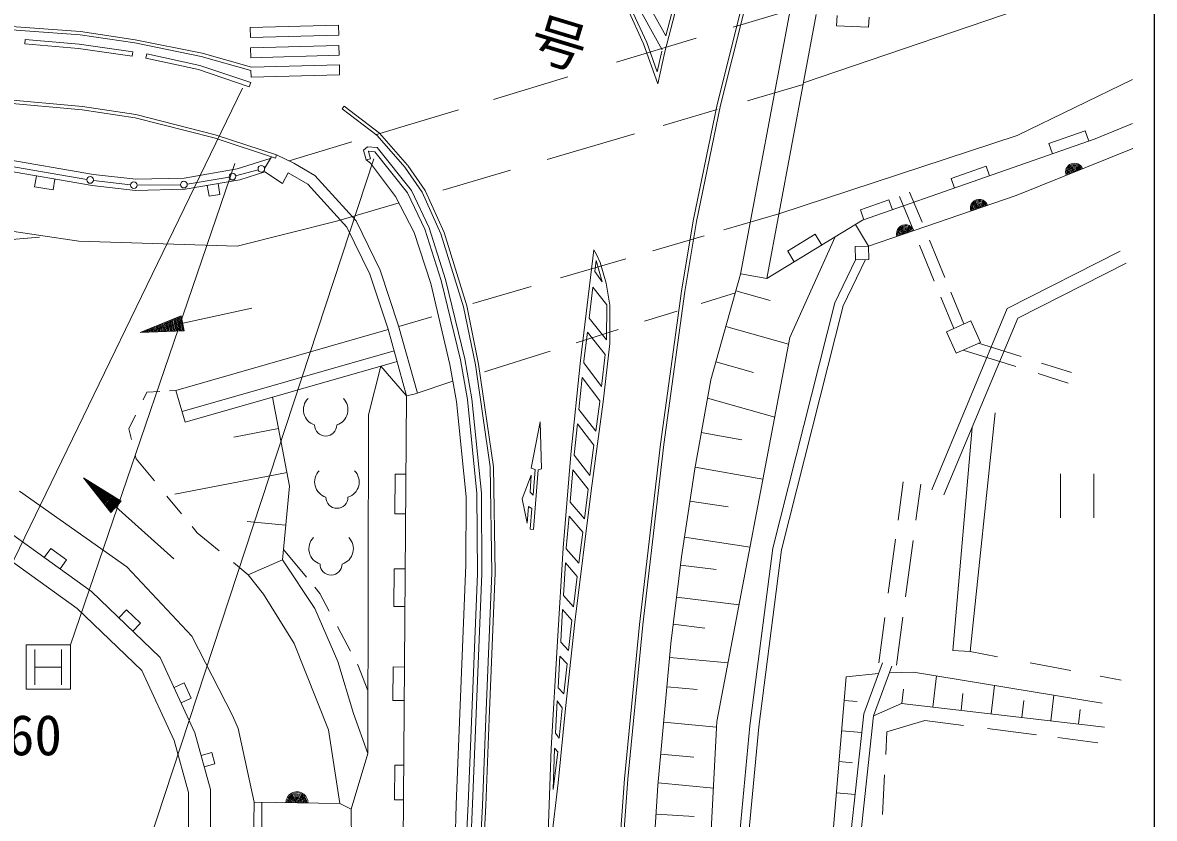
# Model space of a CAD drawing. Units: millimetres, scale not verified. Extents: x 40000 to 680000, y 20000 to 380000.
# Drawn here: x 527844 to 579000, y 248904 to 284894 of the extents above; entities that cross this region are included whole.
import ezdxf
from ezdxf.enums import TextEntityAlignment as Align

# ---------------------------------------------------------------- set-up
doc = ezdxf.new("R2010")
doc.units = ezdxf.units.MM
doc.header["$LTSCALE"] = 1000
for name, color, linetype, lineweight in [('M-BGD', 7, 'Continuous', 13), ('M-STR-HTXT', 7, 'Continuous', 13), ('M-STR-STR3', 7, 'Continuous', 13), ('M-STR-STRC', 7, 'Continuous', 13), ('M-TTL-BAND', 7, 'Continuous', 25)]:
    doc.layers.add(name, color=color, linetype=linetype, lineweight=lineweight)
doc.styles.add('@ＭＳ ゴシック', font='')
doc.styles.add('ＭＳ ゴシック', font='')
doc.styles.get('@ＭＳ ゴシック').set_extended_font_data('@MS Gothic')
doc.styles.get('ＭＳ ゴシック').set_extended_font_data('MS Gothic')

msp = doc.modelspace()

# ---------------------------------------------------------------- linework, layer by layer
at = {"layer": 'M-BGD'}
for p, q in [((557925, 287612), (556878, 283573)), ((563138, 282171), (578003, 287234)), ((556911, 284297), (555568, 286734)), ((556745, 283665), (555445, 286024)), ((555912, 283931), (555202, 285502)), ((556052, 283987), (555358, 285522)), ((557272, 285689), (556911, 284297)), ((559967, 284688), (562532, 285461)), ((562532, 285461), (560300, 273517)), ((560293, 285390), (559239, 281192)), ((560438, 285352), (559385, 281159)), ((563716, 285264), (561483, 273315)), ((564636, 284748), (564660, 285216)), ((566081, 284688), (566104, 285144)), ((527340, 284561), (530438, 284346)), ((527348, 284711), (530454, 284496)), ((530454, 284496), (532938, 284120)), ((538128, 284674), (542125, 284783)), ((538140, 284225), (538128, 284674)), ((542125, 284783), (542137, 284333)), ((564636, 284748), (566081, 284688)), ((527944, 283933), (527962, 284132)), ((527944, 283933), (530372, 283722)), ((527962, 284132), (530395, 283921)), ((530395, 283921), (532827, 283569)), ((530438, 284346), (532912, 283972)), ((532912, 283972), (535920, 283361)), ((532938, 284120), (535956, 283507)), ((542137, 284333), (538140, 284225)), ((554690, 283098), (558291, 284183)), ((556557, 282123), (555912, 283931)), ((556523, 282664), (556052, 283987)), ((530372, 283722), (532798, 283371)), ((532798, 283371), (532827, 283569)), ((533463, 283488), (533420, 283293)), ((533463, 283488), (535847, 282959)), ((535956, 283507), (538194, 282876)), ((538146, 283756), (542143, 283865)), ((538158, 283306), (538146, 283756)), ((542155, 283415), (538158, 283306)), ((542143, 283865), (542155, 283415)), ((556732, 283608), (556523, 282664)), ((556878, 283573), (556557, 282123)), ((533420, 283293), (535794, 282766)), ((535847, 282959), (538153, 282185)), ((535920, 283361), (538166, 282728)), ((538194, 282876), (542160, 282984)), ((542160, 282984), (542172, 282534)), ((535794, 282766), (538089, 281995)), ((538174, 282425), (538166, 282728)), ((542172, 282534), (538174, 282425)), ((549130, 281423), (552489, 282435)), ((538153, 282185), (538089, 281995)), ((560612, 281363), (563125, 282101)), ((572802, 279791), (578019, 282314)), ((530549, 281097), (526887, 281436)), ((530531, 280948), (526880, 281286)), ((532937, 280593), (530531, 280948)), ((532967, 280740), (530549, 281097)), ((542382, 281113), (542292, 280994)), ((542292, 280994), (543875, 279789)), ((542382, 281113), (543978, 279899)), ((543847, 279831), (547540, 280944)), ((556801, 280244), (559243, 280961)), ((559239, 281192), (558155, 275929)), ((559385, 281159), (558303, 275902)), ((536500, 279679), (532937, 280593)), ((536542, 279823), (532967, 280740)), ((539324, 278907), (536542, 279823)), ((543978, 279899), (545239, 278448)), ((551558, 278704), (555503, 279863)), ((575872, 279999), (574235, 279426)), ((575872, 279999), (576035, 279533)), ((576317, 279632), (578007, 280330)), ((539277, 278765), (536500, 279679)), ((539888, 278639), (542732, 279495)), ((543875, 279789), (545126, 278350)), ((562031, 276249), (572802, 279791)), ((565808, 275957), (576317, 279632)), ((574235, 279426), (574398, 278961)), ((538783, 278296), (539087, 278827)), ((539324, 278907), (539277, 278765)), ((539324, 278907), (540096, 278540)), ((543426, 279283), (543256, 279120)), ((543256, 279120), (543375, 278686)), ((543865, 279250), (543426, 279283)), ((543500, 279077), (543480, 279058)), ((543480, 279058), (543568, 278739)), ((543763, 279057), (543500, 279077)), ((545244, 277190), (543763, 279057)), ((545415, 277296), (543865, 279250)), ((578024, 279198), (572749, 277075)), ((526661, 278497), (530747, 277803)), ((526878, 278747), (531051, 278022)), ((537544, 278276), (539039, 278743)), ((540096, 278540), (541056, 277985)), ((543568, 278739), (543375, 278686)), ((543375, 278686), (543561, 278535)), ((543561, 278535), (544702, 277034)), ((545126, 278350), (545911, 277232)), ((545249, 278436), (546043, 277306)), ((571399, 278402), (569820, 277850)), ((571399, 278402), (571552, 277966)), ((526793, 278255), (530981, 277526)), ((528382, 277471), (528468, 277963)), ((529220, 277325), (529306, 277818)), ((531051, 278022), (532966, 277808)), ((532966, 277808), (535148, 277859)), ((535148, 277859), (537544, 278276)), ((535197, 277360), (537662, 277789)), ((535284, 277590), (537180, 277905)), ((537473, 277968), (538489, 278242)), ((537662, 277789), (538796, 278143)), ((539596, 277615), (538796, 278143)), ((539846, 278107), (539596, 277615)), ((540739, 277591), (539846, 278107)), ((541056, 277985), (542925, 275930)), ((546834, 277316), (549902, 278218)), ((569820, 277850), (569973, 277413)), ((529220, 277325), (528382, 277471)), ((530981, 277526), (532944, 277307)), ((531043, 277760), (532718, 277563)), ((532944, 277307), (535197, 277360)), ((533017, 277547), (534986, 277564)), ((536269, 277039), (536183, 277531)), ((536762, 277125), (536676, 277617)), ((542506, 275647), (540739, 277591)), ((546215, 275620), (545415, 277296)), ((546043, 277306), (546893, 275397)), ((516040, 277114), (530388, 275014)), ((536762, 277125), (536269, 277039)), ((544702, 277034), (545548, 275404)), ((546028, 275547), (545244, 277190)), ((545911, 277232), (546752, 275344)), ((567003, 276886), (565712, 276434)), ((572749, 277075), (566076, 274782)), ((567003, 276886), (567162, 276431)), ((567475, 277035), (568046, 275649)), ((567937, 277225), (568497, 275866)), ((542091, 275923), (544865, 276738)), ((559542, 275518), (562031, 276249)), ((565712, 276434), (565871, 275979)), ((537535, 274787), (542091, 275923)), ((542925, 275930), (544000, 273705)), ((558155, 275929), (557629, 272754)), ((558303, 275902), (557777, 272732)), ((561483, 273315), (565808, 275957)), ((566076, 274782), (565491, 275763)), ((543535, 273516), (542506, 275647)), ((545548, 275404), (546299, 273096)), ((546758, 273226), (546028, 275547)), ((546951, 273280), (546215, 275620)), ((546752, 275344), (547772, 272043)), ((546893, 275397), (547918, 272081)), ((556323, 274573), (558652, 275257)), ((563675, 275324), (562422, 274559)), ((563675, 275324), (563973, 274836)), ((530388, 275014), (537535, 274787)), ((564574, 275203), (562522, 270649)), ((565477, 274763), (566076, 274782)), ((565477, 274763), (565496, 274164)), ((566076, 274782), (566096, 274183)), ((568387, 274823), (569053, 273207)), ((568834, 275050), (569529, 273365)), ((552157, 273350), (555107, 274216)), ((553066, 269615), (553670, 274622)), ((553789, 274402), (553670, 274622)), ((553789, 274402), (553945, 274048)), ((562427, 274550), (562720, 274071)), ((572353, 271958), (577449, 274557)), ((544000, 273705), (544840, 271182)), ((553703, 273639), (553763, 274136)), ((553763, 274136), (554044, 273173)), ((553945, 274048), (554218, 273110)), ((564553, 272225), (565496, 274164)), ((565948, 274178), (564931, 272087)), ((566096, 274183), (565496, 274164)), ((572822, 271524), (577722, 274022)), ((544362, 271036), (543535, 273516)), ((547638, 269645), (546758, 273226)), ((547834, 269687), (546951, 273280)), ((553703, 273639), (554044, 273173)), ((558952, 268731), (560300, 273517)), ((560303, 273536), (561483, 273315)), ((546299, 273096), (547150, 269427)), ((548197, 272187), (550837, 272962)), ((553448, 271531), (553618, 272936)), ((554244, 272134), (553618, 272936)), ((554218, 273110), (554394, 272113)), ((557629, 272754), (556674, 265829)), ((557777, 272732), (556823, 265810)), ((558510, 272190), (560064, 272679)), ((561634, 272329), (560088, 272764)), ((569801, 272703), (570393, 271269)), ((561748, 261131), (564553, 272225)), ((569353, 272479), (569936, 271064)), ((538200, 271981), (533155, 270875)), ((533155, 270875), (535004, 271636)), ((535153, 270958), (535004, 271636)), ((547772, 272043), (548307, 269424)), ((547918, 272081), (548455, 269450)), ((554244, 272134), (554231, 270540)), ((554394, 272113), (554380, 270379)), ((555953, 271384), (557429, 271849)), ((564931, 272087), (562142, 261056)), ((568937, 263769), (572353, 271958)), ((533814, 270902), (533765, 271126)), ((533865, 270904), (533812, 271146)), ((533916, 270907), (533859, 271165)), ((533966, 270909), (533906, 271184)), ((534017, 270911), (533953, 271203)), ((534068, 270913), (534000, 271223)), ((534118, 270915), (534047, 271242)), ((534169, 270917), (534094, 271261)), ((534220, 270919), (534141, 271281)), ((534271, 270921), (534188, 271300)), ((534321, 270923), (534235, 271319)), ((534372, 270925), (534282, 271339)), ((534423, 270927), (534328, 271358)), ((534474, 270930), (534375, 271377)), ((534524, 270932), (534422, 271397)), ((534575, 270934), (534469, 271416)), ((534626, 270936), (534516, 271435)), ((534677, 270938), (534563, 271455)), ((534727, 270940), (534610, 271474)), ((534778, 270942), (534657, 271493)), ((534829, 270944), (534704, 271513)), ((534879, 270946), (534751, 271532)), ((534930, 270948), (534798, 271551)), ((534981, 270950), (534845, 271571)), ((535032, 270953), (534892, 271590)), ((535082, 270955), (534939, 271609)), ((535133, 270957), (534986, 271628)), ((544840, 271182), (545687, 268136)), ((544850, 271154), (546343, 271583)), ((554231, 270540), (553448, 271531)), ((562466, 270355), (559634, 271152)), ((569491, 263538), (572822, 271524)), ((569603, 270915), (570699, 271406)), ((570699, 271406), (571134, 270433)), ((533155, 270875), (535153, 270958)), ((533205, 270877), (533202, 270894)), ((533256, 270879), (533249, 270914)), ((533307, 270881), (533296, 270933)), ((533358, 270883), (533342, 270952)), ((533408, 270886), (533389, 270972)), ((533459, 270888), (533436, 270991)), ((533510, 270890), (533483, 271010)), ((533560, 270892), (533530, 271030)), ((533611, 270894), (533577, 271049)), ((533662, 270896), (533624, 271068)), ((533713, 270898), (533671, 271088)), ((533763, 270900), (533718, 271107)), ((534773, 268261), (544368, 271016)), ((545203, 268010), (544362, 271036)), ((552862, 270410), (554761, 271008)), ((553215, 269598), (553372, 270901)), ((554173, 269888), (553372, 270901)), ((562522, 270649), (559226, 253282)), ((569603, 270915), (570039, 269943)), ((554380, 270379), (554080, 267746)), ((570039, 269943), (571134, 270433)), ((571045, 270393), (572974, 269787)), ((535049, 267300), (544635, 270052)), ((547956, 267849), (547638, 269645)), ((548154, 267877), (547834, 269687)), ((548727, 269107), (551693, 270041)), ((552623, 265360), (553066, 269615)), ((553205, 269505), (553215, 269598)), ((554173, 269888), (554008, 268437)), ((570357, 270085), (572738, 269337)), ((535187, 266819), (544769, 269570)), ((543477, 267159), (544033, 269359)), ((544033, 269359), (545203, 268010)), ((547150, 269427), (547450, 267757)), ((548307, 269424), (548985, 264798)), ((548455, 269450), (549135, 264810)), ((554008, 268437), (553205, 269505)), ((560879, 269073), (559183, 269550)), ((573894, 269497), (575251, 269071)), ((547284, 268681), (545544, 268087)), ((552985, 267391), (553137, 268847)), ((553934, 267786), (553137, 268847)), ((558223, 264711), (558952, 268731)), ((573751, 269018), (575101, 268594)), ((533288, 267834), (533456, 268178)), ((534044, 268215), (533456, 268178)), ((534773, 268261), (534478, 268242)), ((534773, 268261), (535187, 266819)), ((545544, 268087), (545203, 268010)), ((539137, 267953), (539914, 263933)), ((544929, 231574), (545203, 268010)), ((547450, 267757), (547886, 263451)), ((548382, 263595), (547956, 267849)), ((548582, 263606), (548154, 267877)), ((554080, 267746), (553545, 263716)), ((553931, 267765), (553751, 266411)), ((553933, 267786), (553931, 267765)), ((561839, 267050), (558802, 267905)), ((532648, 266524), (532950, 267143)), ((543445, 251837), (543477, 267159)), ((553751, 266411), (552985, 267391)), ((570669, 256445), (571808, 267248)), ((532765, 266040), (532648, 266524)), ((537398, 266147), (539411, 266537)), ((550826, 264741), (551234, 266836)), ((551234, 266836), (551298, 264707)), ((552773, 265346), (552918, 266746)), ((553669, 265786), (552918, 266746)), ((569896, 256491), (570763, 266587)), ((560360, 266026), (558522, 266359)), ((553669, 265786), (553486, 264411)), ((556674, 265829), (555727, 257670)), ((556823, 265810), (555876, 257654)), ((532978, 265165), (532938, 265331)), ((533802, 264166), (532978, 265165)), ((552270, 261133), (552623, 265360)), ((552771, 265325), (552773, 265346)), ((553486, 264411), (552771, 265325)), ((534727, 263566), (539796, 264546)), ((544669, 262681), (544682, 264478)), ((544682, 264478), (545176, 264474)), ((548985, 264798), (549046, 260010)), ((549135, 264810), (549197, 260008)), ((551004, 264682), (550826, 264741)), ((550914, 263525), (551004, 264682)), ((550943, 261974), (551154, 264671)), ((551298, 264707), (551154, 264671)), ((552593, 263198), (552716, 264665)), ((553403, 263787), (552716, 264665)), ((557620, 260738), (558223, 264711)), ((561306, 264239), (558239, 264795)), ((574759, 262491), (574759, 264491)), ((576259, 264491), (576259, 262491)), ((534675, 260646), (530597, 264309)), ((530597, 264309), (531831, 262734)), ((530597, 264309), (532295, 263251)), ((530629, 264269), (530640, 264282)), ((530660, 264229), (530684, 264255)), ((530691, 264189), (530727, 264228)), ((530723, 264149), (530770, 264202)), ((530754, 264109), (530813, 264175)), ((530785, 264069), (530856, 264148)), ((530816, 264029), (530899, 264121)), ((530848, 263989), (530942, 264094)), ((530879, 263949), (530985, 264067)), ((530910, 263909), (531028, 264041)), ((530942, 263869), (531071, 264014)), ((530973, 263829), (531114, 263987)), ((550428, 263355), (550832, 264427)), ((550832, 264427), (550792, 263655)), ((567412, 262392), (567646, 264130)), ((568219, 262385), (568438, 264024)), ((527702, 263700), (532551, 260274)), ((531004, 263789), (531157, 263960)), ((531036, 263749), (531201, 263933)), ((531067, 263709), (531244, 263906)), ((531098, 263669), (531287, 263879)), ((531130, 263630), (531330, 263853)), ((531161, 263590), (531373, 263826)), ((531192, 263550), (531416, 263799)), ((531223, 263510), (531459, 263772)), ((531255, 263470), (531502, 263745)), ((531286, 263430), (531545, 263718)), ((531317, 263390), (531588, 263691)), ((531349, 263350), (531631, 263665)), ((531380, 263310), (531675, 263638)), ((531411, 263270), (531718, 263611)), ((531443, 263230), (531761, 263584)), ((531474, 263190), (531804, 263557)), ((531505, 263150), (531847, 263530)), ((531536, 263110), (531890, 263503)), ((531568, 263070), (531933, 263477)), ((535028, 262678), (534366, 263482)), ((539914, 263933), (539598, 260597)), ((547886, 263451), (547880, 260368)), ((548406, 259968), (548382, 263595)), ((548606, 259964), (548582, 263606)), ((550792, 263655), (550914, 263525)), ((553545, 263716), (552810, 257778)), ((553403, 263787), (553238, 262453)), ((531599, 263030), (531976, 263450)), ((531630, 262990), (532019, 263423)), ((531662, 262950), (532062, 263396)), ((531693, 262910), (532105, 263369)), ((531724, 262870), (532149, 263342)), ((531756, 262830), (532192, 263315)), ((531787, 262790), (532235, 263289)), ((531818, 262750), (532278, 263262)), ((531831, 262734), (532295, 263251)), ((550651, 262251), (550428, 263355)), ((550711, 263014), (550651, 262251)), ((550866, 262918), (550711, 263014)), ((553238, 262453), (552593, 263198)), ((559738, 262990), (558002, 263254)), ((544669, 262681), (545163, 262678)), ((550793, 261985), (550866, 262918)), ((552419, 261123), (552541, 262571)), ((553163, 261852), (552541, 262571)), ((535734, 261821), (535503, 262101)), ((537999, 262335), (539747, 262169)), ((550793, 261985), (550943, 261974)), ((527402, 261725), (530958, 259170)), ((536732, 261000), (535734, 261821)), ((553163, 261852), (552989, 260447)), ((560724, 261174), (557755, 261625)), ((566970, 259092), (567297, 261532)), ((567753, 258917), (568097, 261477)), ((529116, 261109), (528825, 260703)), ((529116, 261109), (529827, 260598)), ((539642, 261058), (540670, 259811)), ((552018, 256921), (552270, 261133)), ((552418, 261100), (552419, 261123)), ((552989, 260447), (552418, 261100)), ((560720, 253084), (561748, 261131)), ((562142, 261056), (561117, 253040)), ((526859, 260885), (530316, 258400)), ((529827, 260598), (529536, 260192)), ((538046, 259918), (537372, 260473)), ((538046, 259918), (539598, 260597)), ((539598, 260597), (541052, 258399)), ((552291, 258981), (552380, 260460)), ((552915, 259848), (552380, 260460)), ((557150, 256808), (557620, 260738)), ((532551, 260274), (535492, 257138)), ((538725, 259046), (538046, 259918)), ((544627, 258488), (544639, 260187)), ((544639, 260187), (545144, 260184)), ((547880, 260368), (547443, 249534)), ((547984, 249563), (548406, 259968)), ((548184, 249555), (548606, 259964)), ((549046, 260010), (548789, 253420)), ((549197, 260008), (548939, 253414)), ((559198, 260158), (557574, 260352)), ((552915, 259848), (552744, 258467)), ((530958, 259170), (534062, 256181)), ((540115, 256815), (538725, 259046)), ((541045, 259357), (541280, 259071)), ((541280, 259071), (541701, 258282)), ((552744, 258467), (552291, 258981)), ((560228, 258564), (557400, 258902)), ((530316, 258400), (533233, 255591)), ((541052, 258399), (542087, 256007)), ((544627, 258488), (545131, 258484)), ((552168, 256912), (552253, 258344)), ((552669, 257872), (552253, 258344)), ((532546, 258334), (532200, 257974)), ((532546, 258334), (533167, 257736)), ((552669, 257872), (552517, 256490)), ((566547, 255944), (566822, 257995)), ((567340, 255838), (567631, 258008)), ((533167, 257736), (532821, 257376)), ((542078, 257575), (542671, 256464)), ((552810, 257778), (552382, 253880)), ((555727, 257670), (555046, 250686)), ((555876, 257654), (555195, 250671)), ((558675, 257512), (557255, 257682)), ((535492, 257138), (537335, 253550)), ((541667, 252904), (540115, 256815)), ((551739, 252069), (552018, 256921)), ((552166, 256878), (552168, 256912)), ((552517, 256490), (552166, 256879)), ((556562, 250385), (557150, 256808)), ((570669, 256445), (569896, 256491)), ((571916, 256210), (570669, 256445)), ((534062, 256181), (535634, 252775)), ((542087, 256007), (542798, 253647)), ((542985, 255875), (542998, 255851)), ((542998, 255851), (543451, 254692)), ((552047, 254808), (552129, 256248)), ((552452, 255892), (552129, 256248)), ((552452, 255892), (552303, 254536)), ((559731, 255943), (557093, 256184)), ((566717, 255945), (565865, 253639)), ((566307, 253535), (567139, 255789)), ((575230, 255587), (573389, 255933)), ((533233, 255591), (534692, 252431)), ((544582, 254239), (544594, 255752)), ((544594, 255752), (545111, 255748)), ((565070, 255300), (563715, 239119)), ((566535, 255450), (565070, 255300)), ((568116, 255515), (567027, 255485)), ((576641, 254119), (568116, 255515)), ((569147, 255346), (568983, 253932)), ((577503, 255159), (576554, 255338)), ((535145, 255028), (534691, 254818)), ((535145, 255028), (535459, 254347)), ((552047, 254808), (552303, 254536)), ((558330, 254730), (556971, 254854)), ((571773, 254916), (571624, 253626)), ((535459, 254347), (535005, 254137)), ((567660, 254743), (567585, 254094)), ((570349, 254547), (570261, 253784)), ((574460, 254476), (574325, 253314)), ((544582, 254239), (545099, 254235)), ((551928, 252753), (552013, 254223)), ((552234, 253906), (552013, 254223)), ((552382, 253880), (552054, 250507)), ((552232, 253895), (552100, 252533)), ((552234, 253906), (552232, 253895)), ((565559, 254183), (564980, 254231)), ((566307, 253535), (567572, 254095)), ((567572, 254095), (576750, 253034)), ((573104, 254232), (573015, 253465)), ((575641, 253829), (575564, 253171)), ((537335, 253550), (537594, 252968)), ((542798, 253647), (543445, 251837)), ((548789, 253420), (548626, 249491)), ((548939, 253414), (548776, 249485)), ((559213, 253035), (556825, 253254)), ((559226, 253282), (557898, 228135)), ((565865, 253639), (564605, 241839)), ((565054, 241810), (566307, 253535)), ((568625, 253337), (566910, 252823)), ((570378, 253109), (568625, 253337)), ((535634, 252775), (536340, 250216)), ((537594, 252968), (538305, 249639)), ((542184, 249574), (541667, 252904)), ((551928, 252753), (552100, 252533)), ((559553, 240820), (560720, 253084)), ((561117, 253040), (559952, 240792)), ((565775, 252791), (564866, 252867)), ((566910, 252823), (566855, 251800)), ((573675, 252681), (571465, 252968)), ((534692, 252431), (535340, 250081)), ((576443, 252321), (574630, 252556)), ((536398, 251885), (535916, 251752)), ((536398, 251885), (536539, 251373)), ((543445, 251837), (542697, 249326)), ((551580, 247832), (551739, 252069)), ((551819, 250218), (551889, 252062)), ((552040, 251917), (551819, 250218)), ((552040, 251917), (551889, 252073)), ((558183, 251676), (556693, 251812)), ((536539, 251373), (536057, 251240)), ((544656, 249742), (544668, 251317)), ((544668, 251317), (545077, 251314)), ((565359, 251424), (564750, 251475)), ((555046, 250686), (554470, 242702)), ((555195, 250675), (554620, 242698)), ((566806, 250872), (566710, 249074)), ((536340, 250216), (536340, 248406)), ((552054, 250507), (551730, 247827)), ((556562, 250385), (556050, 242716)), ((559067, 250278), (556574, 250507)), ((535340, 250081), (535340, 248406)), ((538305, 249639), (538103, 231982)), ((538305, 249639), (542184, 249574)), ((544656, 249742), (545066, 249739)), ((565475, 249987), (564631, 250057)), ((538675, 231948), (538651, 249633)), ((542184, 249574), (542697, 249326)), ((542697, 249326), (542874, 231697)), ((547443, 249534), (547159, 240480)), ((547984, 249565), (547502, 239505)), ((548184, 249555), (547702, 239497)), ((548626, 249493), (548259, 242014)), ((548776, 249485), (548409, 242009)), ((558199, 248987), (556477, 249102))]:
    msp.add_line(p, q, dxfattribs=at)
for centre in [(538634, 278281), (530894, 277778), (537328, 277929), (532867, 277545), (535136, 277566)]:
    msp.add_circle(centre, 150, dxfattribs=at)
for centre, radius, start, end in [((575386, 278136), 400, 21.9236, 201.9236), ((575386, 278136), 400, 21.9236, 201.9236), ((575386, 278136), 350, 21.9236, 201.9236), ((575386, 278136), 300, 21.9236, 201.9236), ((575386, 278136), 250, 21.9236, 201.9236), ((575386, 278136), 200, 21.9236, 201.9236), ((575386, 278136), 150, 21.9236, 201.9236), ((575386, 278136), 100, 21.9236, 201.9236), ((575386, 278136), 50, 21.9236, 201.9236), ((571081, 276502), 400, 18.9591, 198.9591), ((571081, 276502), 400, 18.9591, 198.9591), ((571081, 276502), 350, 18.9591, 198.9591), ((571081, 276502), 300, 18.9591, 198.9591), ((571081, 276502), 250, 18.9591, 198.9591), ((571081, 276502), 200, 18.9591, 198.9591), ((571081, 276502), 150, 18.9591, 198.9591), ((571081, 276502), 100, 18.9591, 198.9591), ((571081, 276502), 50, 18.9591, 198.9591), ((567745, 275355), 400, 18.9591, 198.9591), ((567745, 275355), 400, 18.9591, 198.9591), ((567745, 275355), 350, 18.9591, 198.9591), ((567745, 275355), 300, 18.9591, 198.9591), ((567745, 275355), 250, 18.9591, 198.9591), ((567745, 275355), 200, 18.9591, 198.9591), ((567745, 275355), 150, 18.9591, 198.9591), ((567745, 275355), 100, 18.9591, 198.9591), ((567745, 275355), 50, 18.9591, 198.9591), ((541265, 267388), 727, 135.7958, 252.2769), ((541822, 267388), 727, 287.7231, 44.2042), ((541544, 266695), 500, 180.0001, 359.9999), ((541771, 264122), 727, 135.7958, 252.2769), ((542329, 264122), 727, 287.7231, 44.2042), ((542050, 263429), 500, 180.0001, 359.9999), ((541510, 261100), 727, 135.7958, 252.2769), ((542067, 261100), 727, 287.7231, 44.2042), ((541789, 260407), 500, 180.0001, 359.9999), ((540244, 249606), 500, 359.0452, 179.0452), ((540244, 249606), 500, 359.0452, 179.0452), ((540244, 249606), 450, 359.0452, 179.0452), ((540244, 249606), 400, 359.0452, 179.0452), ((540244, 249606), 350, 359.0452, 179.0452), ((540244, 249606), 300, 359.0452, 179.0452), ((540244, 249606), 250, 359.0452, 179.0452), ((540244, 249606), 200, 359.0452, 179.0452), ((540244, 249606), 150, 359.0452, 179.0452), ((540244, 249606), 100, 359.0452, 179.0452), ((540244, 249606), 50, 359.0452, 179.0452)]:
    msp.add_arc(centre, radius, start, end, dxfattribs=at)
msp.add_open_spline([(528600, 275191), (526706, 275018), (524813, 274846), (522910, 274720), (521602, 274633), (520290, 274568), (518986, 274641), (517896, 274702), (516810, 274860), (515729, 275034), (514342, 275256), (512961, 275503), (511569, 275661), (510033, 275836), (508485, 275902), (506939, 276015), (505250, 276137), (503563, 276315), (501876, 276329), (500284, 276341), (498691, 276208), (497089, 276250), (495841, 276283), (494587, 276421), (493361, 276289), (492176, 276162), (491016, 275781), (489829, 275583), (488927, 275432), (488009, 275387), (487121, 275191), (486223, 274992), (485355, 274640), (484531, 274209), (483717, 273784), (482947, 273283), (482098, 272954), (481461, 272706), (480780, 272555), (480097, 272483), (479236, 272392), (478372, 272426), (477508, 272460)], degree=3, knots=[0, 0, 0, 0, 1, 1, 1, 2, 2, 2, 3, 3, 3, 4, 4, 4, 5, 5, 5, 6, 6, 6, 7, 7, 7, 8, 8, 8, 9, 9, 9, 10, 10, 10, 11, 11, 11, 12, 12, 12, 13, 13, 13, 14, 14, 14, 14], dxfattribs=at)
at = {"layer": 'M-STR-STR3'}
for p, q in [((537430, 278527), (530004, 256747)), ((528004, 254747), (528004, 256747)), ((528004, 256747), (530004, 256747)), ((528394, 256537), (528394, 254937)), ((529594, 256537), (529594, 254937)), ((530004, 256747), (530004, 254747)), ((528394, 255737), (529594, 255737)), ((530004, 254747), (528004, 254747))]:
    msp.add_line(p, q, dxfattribs=at)
at = {"layer": 'M-STR-STRC'}
for p, q in [((537780, 281923), (526273, 258197)), ((543713, 278738), (533281, 246991))]:
    msp.add_line(p, q, dxfattribs=at)
at = {"layer": 'M-TTL-BAND'}
msp.add_line((579000, 20000), (579000, 370000), dxfattribs=at)

# ---------------------------------------------------------------- texts
at = {"layer": 'M-STR-HTXT', "style": '@ＭＳ ゴシック'}
msp.add_text('号', height=1833, rotation=253.057, dxfattribs=at).set_placement((550302, 283246), align=Align.BOTTOM_RIGHT)
at = {"layer": 'M-STR-STR3', "style": 'ＭＳ ゴシック'}
msp.add_text('NO-60', height=1833, dxfattribs=at).set_placement((523388, 251207), align=Align.BOTTOM_LEFT)

doc.saveas('drawing.dxf')
